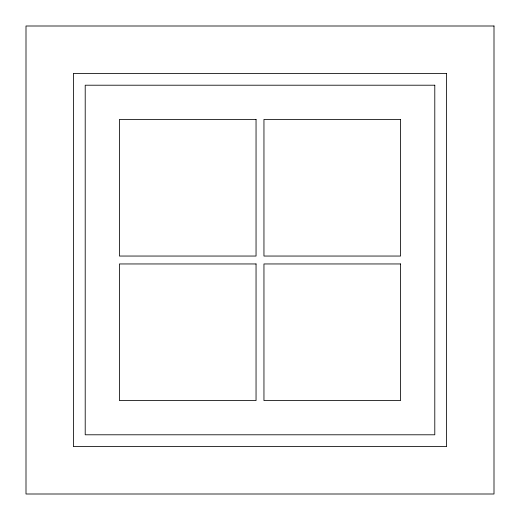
<?xml version="1.0" encoding="UTF-8"?>
<svg xmlns="http://www.w3.org/2000/svg" width="520" height="520" viewBox="0 0 520 520"><rect width="100%" height="100%" fill="white"/><g stroke="black" fill="none" stroke-linecap="round" stroke-linejoin="round"><path stroke-width="0.78" d="M494 26L26 26L26 494L494 494L494 26M446.609 73.391L73.391 73.391L73.391 446.609L446.609 446.609L446.609 73.391M434.791 85.209L85.209 85.209L85.209 434.791L434.791 434.791L434.791 85.209M256.048 119.424L119.424 119.424L119.424 256.048L256.048 256.048L256.048 119.424M400.575 119.424L263.952 119.424L263.952 256.048L400.575 256.048L400.575 119.424M256.048 263.952L119.424 263.952L119.424 400.575L256.048 400.575L256.048 263.952M400.575 263.952L263.952 263.952L263.952 400.575L400.575 400.575L400.575 263.952"/></g></svg>
